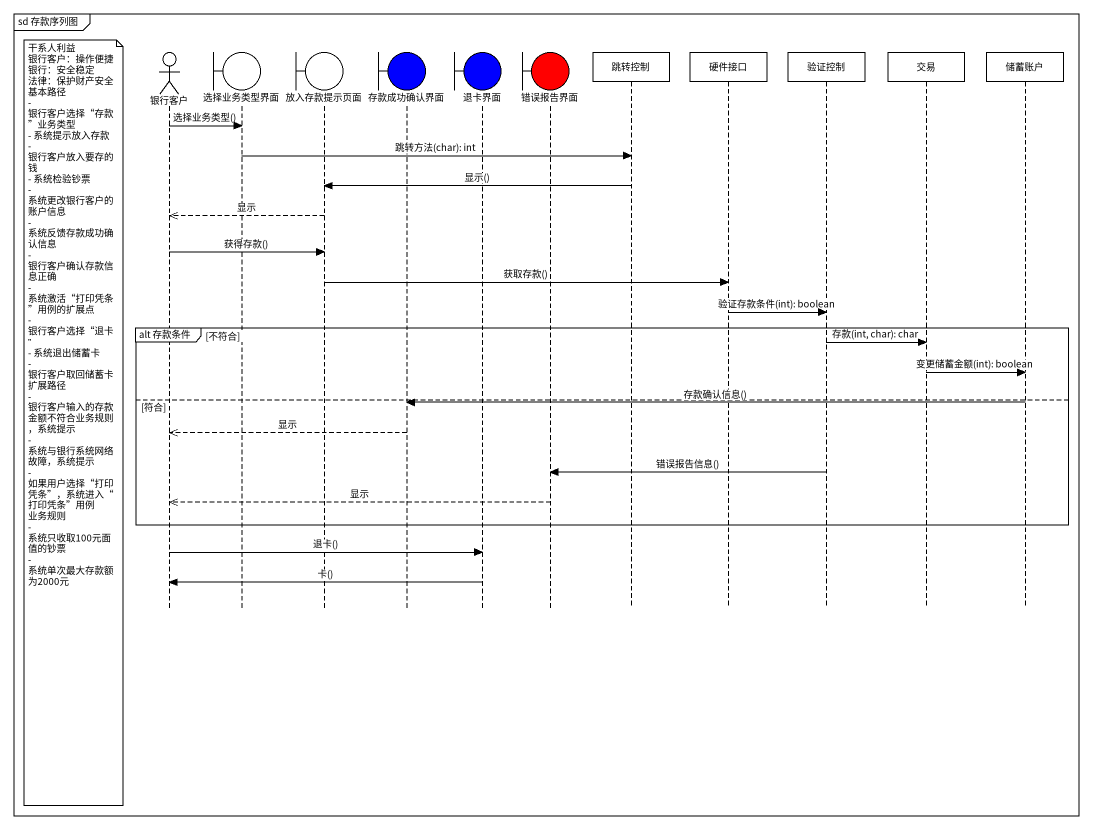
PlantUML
@startuml
mainframe sd 存款序列图
hide footbox
actor 银行客户
boundary 选择业务类型界面
boundary 放入存款提示页面
boundary 存款成功确认界面 #0000FF
boundary 退卡界面 #0000FF
boundary 错误报告界面 #FF0000
participant 跳转控制
participant 硬件接口
participant 验证控制
participant 交易
participant 储蓄账户

银行客户 -> 选择业务类型界面 : 选择业务类型()
选择业务类型界面 -> 跳转控制 : 跳转方法(char): int
跳转控制 -> 放入存款提示页面 : 显示()
放入存款提示页面 -->> 银行客户 : 显示
银行客户 -> 放入存款提示页面 : 获得存款()
放入存款提示页面 -> 硬件接口 : 获取存款()
硬件接口 -> 验证控制 : 验证存款条件(int): boolean
group alt 存款条件 [不符合]
  验证控制 -> 交易 : 存款(int, char): char
  交易 -> 储蓄账户 : 变更储蓄金额(int): boolean
else 符合
  储蓄账户 -> 存款成功确认界面 : 存款确认信息()
  note left of 银行客户
    干系人利益
    银行客户：操作便捷
    银行：安全稳定
    法律：保护财产安全
    基本路径
    - 银行客户选择“存款”业务类型
    - 系统提示放入存款
    - 银行客户放入要存的钱
    - 系统检验钞票
    - 系统更改银行客户的账户信息
    - 系统反馈存款成功确认信息
    - 银行客户确认存款信息正确
    - 系统激活“打印凭条”用例的扩展点
    - 银行客户选择“退卡”
    - 系统退出储蓄卡
    - 银行客户取回储蓄卡
    扩展路径
    - 银行客户输入的存款金额不符合业务规则，系统提示
    - 系统与银行系统网络故障，系统提示
    - 如果用户选择“打印凭条”，系统进入“打印凭条”用例
    业务规则
    - 系统只收取100元面值的钞票
    - 系统单次最大存款额为2000元
  end note
  存款成功确认界面 -->> 银行客户 : 显示
  验证控制 -> 错误报告界面 : 错误报告信息()
  错误报告界面 -->> 银行客户 : 显示
end
银行客户 -> 退卡界面 : 退卡()
退卡界面 -> 银行客户 : 卡()
@enduml
